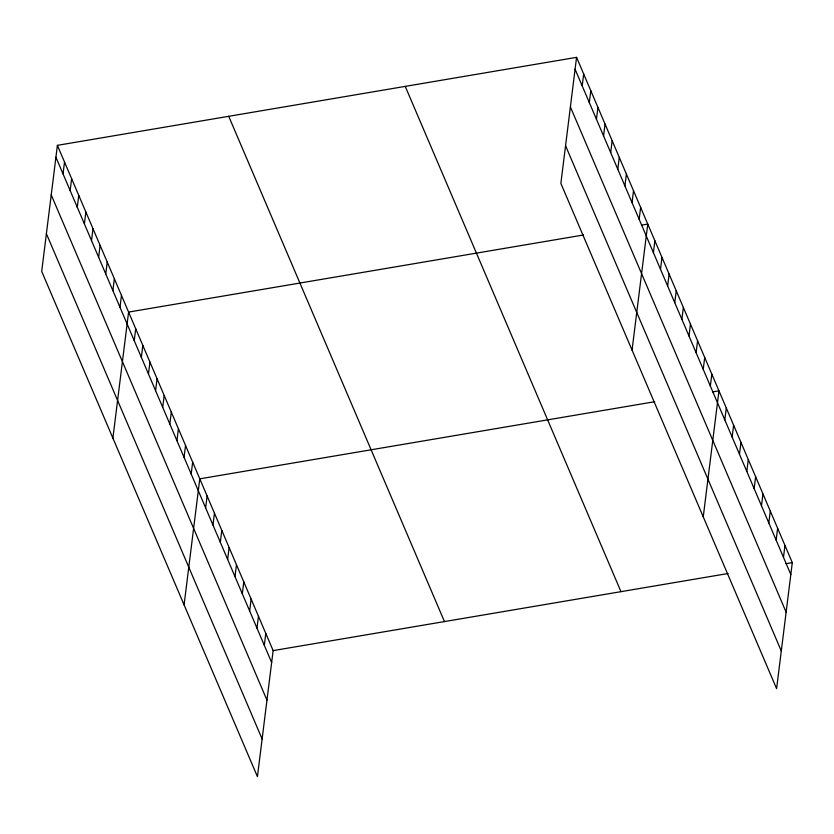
<?xml version="1.0" encoding="UTF-8"?>
<svg xmlns="http://www.w3.org/2000/svg" width="834" height="834" viewBox="0 0 834 834"><rect width="100%" height="100%" fill="white"/><g stroke="black" fill="none" stroke-linecap="round" stroke-linejoin="round"><path stroke-width="1.25" d="M57.4 145.345L41.7 271.384L257.435 776.652L273.135 650.614L57.4 145.345L576.565 57.348L792.3 562.616L776.6 688.655L560.865 183.386L576.565 57.348M63.04 173.91L64.52 162.025M70.16 190.579L71.641 178.695M77.281 207.259L78.761 195.364M84.39 223.929L85.871 212.044M91.511 240.599L92.991 228.714M98.631 257.279L100.111 245.394M105.751 273.948L107.232 262.064M112.871 290.628L114.352 278.733M119.992 307.298L121.472 295.413M112.892 438.121L128.592 312.083L583.508 234.98M134.232 340.647L135.713 328.763M141.353 357.317L142.833 345.432M148.462 373.997L149.953 362.112M155.583 390.666L157.063 378.782M162.703 407.346L164.183 395.452M169.823 424.016L171.304 412.132M176.944 440.696L178.424 428.801M184.064 457.366L185.544 445.481M191.184 474.035L192.664 462.151M184.085 604.859L199.785 478.831L654.7 401.717M205.633 507.896L207.113 496.001M212.972 525.076L214.453 513.181M220.312 542.246L221.792 530.361M227.64 559.426L229.121 547.542M234.98 576.607L236.46 564.722M242.308 593.787L243.789 581.903M249.647 610.968L251.128 599.083M256.987 628.148L258.467 616.263M264.315 645.328L265.796 633.444M582.205 85.912L583.685 74.017M589.325 102.582L590.806 90.698M596.446 119.252L597.926 107.367M603.566 135.932L605.046 124.047M610.686 152.601L612.166 140.717M617.796 169.281L619.276 157.386M624.916 185.951L626.397 174.066M632.036 202.631L633.517 190.736M639.157 219.3L640.637 207.416M632.057 350.124L647.757 224.085L641.461 225.159M653.397 252.65L654.878 240.765M660.518 269.319L661.998 257.435M667.638 285.999L669.118 274.105M674.758 302.669L676.238 290.785M681.878 319.349L683.359 307.454M688.988 336.019L690.469 324.134M696.109 352.688L697.589 340.804M703.229 369.368L704.709 357.484M710.349 386.038L711.829 374.153M703.25 516.861L718.95 390.823L712.653 391.897M724.809 419.898L726.289 408.003M732.137 437.068L733.618 425.184M739.477 454.249L740.957 442.364M746.805 471.429L748.286 459.544M754.144 488.609L755.625 476.725M761.484 505.79L762.964 493.905M768.812 522.97L770.293 511.086M776.152 540.151L777.632 528.256M783.48 557.331L784.961 545.436M273.135 650.614L728.051 573.511M786.003 563.69L792.3 562.616M575.085 69.232L790.82 574.511M570.393 106.908L786.128 612.177M565.556 145.71L781.291 650.989M405.241 86.392L620.976 591.66M228.725 116.312L444.459 621.58M55.92 157.23L271.655 662.509M51.228 194.906L266.963 700.174M46.391 233.708L262.126 738.987"/></g></svg>
